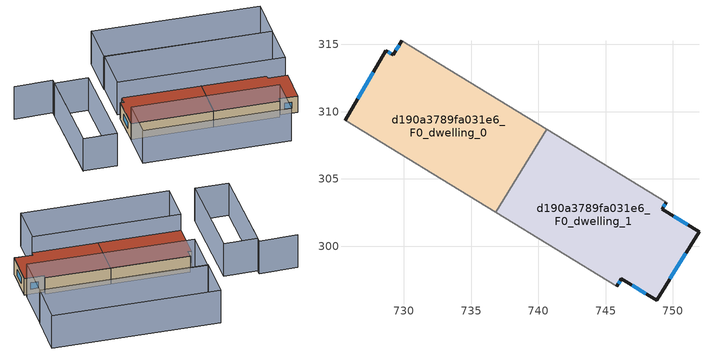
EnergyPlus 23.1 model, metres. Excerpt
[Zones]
d190a3789fa031e6_F0_dwelling_0
 floor ground (EU_floor_Construction): 740.61,308.71 736.84,302.52 725.64,309.36 728.68,314.54 729.2,314.21 729.86,315.28 z0
 wall outside (EU_wall_Construction): 729.86,315.28 729.2,314.21 728.68,314.54 725.64,309.36 z0:3
 wall adiabatic (EU_wall_Construction): 740.61,308.71 729.86,315.28 / 725.64,309.36 736.84,302.52 z0:3
 wall to d190a3789fa031e6_F0_dwelling_1 (EU_wall_Construction): 736.84,302.52 740.61,308.71 z0:3
 window (EU_Window_Construction): 727.73,312.92 726.58,310.97 / 729.04,314.32 728.84,314.44 / 729.65,314.95 729.41,314.55 z0.93:2.07
 roof outside (EU_roof_Construction): 736.84,302.52 740.61,308.71 729.86,315.28 729.2,314.21 728.68,314.54 725.64,309.36 z3
d190a3789fa031e6_F0_dwelling_1
 floor ground (EU_floor_Construction): 749.51,303.28 749.2,302.77 751.94,301.09 748.8,295.98 746.18,297.59 745.83,297.03 736.84,302.52 740.61,308.71 z0
 wall outside (EU_wall_Construction): 745.83,297.03 746.18,297.59 748.8,295.98 751.94,301.09 749.2,302.77 749.51,303.28 z0:3
 wall adiabatic (EU_wall_Construction): 736.84,302.52 745.83,297.03 / 749.51,303.28 740.61,308.71 z0:3
 window (EU_Window_Construction): 749.78,297.57 750.96,299.5 / 746.99,297.09 747.98,296.48 / 745.94,297.2 746.07,297.42 / 749.3,302.93 749.42,303.12 / 751.08,301.61 750.05,302.25 z0.93:2.07
 roof outside (EU_roof_Construction): 748.8,295.98 751.94,301.09 749.2,302.77 749.51,303.28 740.61,308.71 736.84,302.52 745.83,297.03 746.18,297.59 z3
shading: 717.49,326.41 722.83,323.26 / 722.83,323.26 714.3,308.77 / 722.41,322.61 727.1,319.86 / 727.1,319.86 719,306.02 / 719,306.02 714.3,308.77 / 714.3,308.77 722.41,322.61 / 725.64,309.36 745.83,297.03 / 745.83,297.03 742.31,291.26 / 742.31,291.26 722.11,303.59 / 722.11,303.59 725.64,309.36 / 755.91,308.07 752,301.7 / 752,301.7 729.2,315.69 / 729.2,315.69 733.1,322.06 / 733.1,322.06 755.91,308.07 / 736.81,328.37 759.7,314.27 / 759.7,314.27 755.86,308.04 / 755.86,308.04 732.98,322.14 / 732.98,322.14 736.81,328.37 z0:6
[Building]
EU S2 Campaign: North Axis=0; Terrain=City; Solar Distribution=FullExterior
[Site:Location]
Montreal-Trudeau.Intl.AP: Latitude=45.4667; Longitude=-73.75; Time Zone=-5; Elevation=36
[SizingPeriod:WeatherFileDays]
AnnualSizingPeriod: Begin Month=1; Begin Day of Month=1; End Month=12; End Day of Month=31; Day of Week for Start Day=Monday; Use Weather File Daylight Saving Period=No; Use Weather File Rain and Snow Indicators=No
[MATERIAL]
EU_InternalMass_Material: Roughness=MediumRough; Thickness=0.1; Conductivity=1; Density=1800; Specific Heat=900; Thermal Absorptance=0.9; Solar Absorptance=0.7; Visible Absorptance=0.7
[MATERIAL:NOMASS] Roughness=MediumRough; Thermal Absorptance=0.9; Solar Absorptance=0.7; Visible Absorptance=0.7
Name | Thermal Resistance
EU_wall_NoMass; EU_floor_NoMass | 1.36485
EU_roof_NoMass | 2.55992
[WINDOWMATERIAL:SIMPLEGLAZINGSYSTEM]
EU_Window_SimpleGlazing: UFactor=3.92339; Solar Heat Gain Coefficient=0.8; Visible Transmittance=0.8
[CONSTRUCTION]
EU_wall_Construction: EU_wall_NoMass
EU_roof_Construction: EU_roof_NoMass
EU_floor_Construction: EU_floor_NoMass
EU_Window_Construction: EU_Window_SimpleGlazing
EU_InternalMass_Construction: EU_InternalMass_Material
[ZONE] Type=1; Multiplier=1; Ceiling Height=autocalculate; Floor Area=autocalculate; Part of Total Floor Area=Yes
Name | Volume
d190a3789fa031e6_F0_dwelling_0 | 284.583
d190a3789fa031e6_F0_dwelling_1 | 284.572
[INTERNALMASS] Construction=EU_InternalMass_Construction
Name | Zone or ZoneList | Surface Area
d190a3789fa031e6_F0_dwelling_0_EU_InternalMass | d190a3789fa031e6_F0_dwelling_0 | 94.8609
d190a3789fa031e6_F0_dwelling_1_EU_InternalMass | d190a3789fa031e6_F0_dwelling_1 | 94.8573
[OTHEREQUIPMENT] Fuel Type=Electricity; Design Level Calculation Method=Watts/Area; Power per Zone Floor Area=1; Fraction Latent=0; Fraction Radiant=0; Fraction Lost=0; Carbon Dioxide Generation Rate=0; EndUse Subcategory=EU_Step8_InternalGains
Name | Zone or ZoneList or Space or SpaceList | Schedule
EU_Step8_InternalGain_d190a3789fa031e6_F0_dwelling_0_f000 | d190a3789fa031e6_F0_dwelling_0 | EU_Step8_GainSchedule_d190a3789fa031e6_F0_dwelling_0_f000
EU_Step8_InternalGain_d190a3789fa031e6_F0_dwelling_1_f000 | d190a3789fa031e6_F0_dwelling_1 | EU_Step8_GainSchedule_d190a3789fa031e6_F0_dwelling_1_f000
[ZONEVENTILATION:DESIGNFLOWRATE] Schedule=EU_AlwaysOn; Design Flow Rate Calculation Method=AirChanges/Hour; Air Changes per Hour=0.860309; Ventilation Type=Natural; Fan Pressure Rise=0; Fan Total Efficiency=1; Constant Term Coefficient=1; Temperature Term Coefficient=0; Velocity Term Coefficient=0; Velocity Squared Term Coefficient=0; Minimum Indoor Temperature=-100; Maximum Indoor Temperature=100; Delta Temperature=-100; Minimum Outdoor Temperature=-100; Maximum Outdoor Temperature=100; Maximum Wind Speed=40
Name | Zone or ZoneList or Space or SpaceList
EU_ConstantAir_d190a3789fa031e6_F0_dwelling_0 | d190a3789fa031e6_F0_dwelling_0
EU_ConstantAir_d190a3789fa031e6_F0_dwelling_1 | d190a3789fa031e6_F0_dwelling_1
[HVACTEMPLATE:THERMOSTAT] Constant Heating Setpoint=20; Constant Cooling Setpoint=50
EU_HeatOnly_d190a3789fa031e6_F0_dwelling_0; EU_HeatOnly_d190a3789fa031e6_F0_dwelling_1
[HVACTEMPLATE:ZONE:IDEALLOADSAIRSYSTEM] System Availability Schedule=EU_AlwaysOn; Maximum Heating Supply Air Temperature=50; Minimum Cooling Supply Air Temperature=13; Maximum Heating Supply Air Humidity Ratio=0.0156; Minimum Cooling Supply Air Humidity Ratio=0.0077; Heating Limit=NoLimit; Cooling Limit=NoLimit; Heating Availability Schedule=EU_AlwaysOn; Cooling Availability Schedule=EU_CoolingOff; Dehumidification Control Type=ConstantSensibleHeatRatio; Cooling Sensible Heat Ratio=0.7; Dehumidification Setpoint=60; Humidification Control Type=None; Humidification Setpoint=30; Outdoor Air Method=None; Outdoor Air Flow Rate per Person=0.00944; Outdoor Air Flow Rate per Zone Floor Area=0; Outdoor Air Flow Rate per Zone=0; Demand Controlled Ventilation Type=None; Outdoor Air Economizer Type=NoEconomizer; Heat Recovery Type=None; Sensible Heat Recovery Effectiveness=0.7; Latent Heat Recovery Effectiveness=0.65
Name | Template Thermostat
d190a3789fa031e6_F0_dwelling_0 | EU_HeatOnly_d190a3789fa031e6_F0_dwelling_0
d190a3789fa031e6_F0_dwelling_1 | EU_HeatOnly_d190a3789fa031e6_F0_dwelling_1
[SIZING:ZONE] Zone Cooling Design Supply Air Temperature Input Method=SupplyAirTemperature; Zone Cooling Design Supply Air Temperature=13; Zone Heating Design Supply Air Temperature Input Method=SupplyAirTemperature; Zone Heating Design Supply Air Temperature=50; Zone Cooling Design Supply Air Humidity Ratio=0.008; Zone Heating Design Supply Air Humidity Ratio=0.008; Cooling Design Air Flow Method=DesignDay; Cooling Design Air Flow Rate=0; Cooling Minimum Air Flow per Zone Floor Area=0.000762; Cooling Minimum Air Flow=0; Cooling Minimum Air Flow Fraction=0.2; Heating Design Air Flow Method=DesignDay; Heating Design Air Flow Rate=0; Heating Maximum Air Flow per Zone Floor Area=0.002032; Heating Maximum Air Flow=0.141576; Heating Maximum Air Flow Fraction=0.3; Account for Dedicated Outdoor Air System=No; Dedicated Outdoor Air System Control Strategy=NeutralSupplyAir; Dedicated Outdoor Air Low Setpoint Temperature for Design=autosize; Dedicated Outdoor Air High Setpoint Temperature for Design=autosize; Zone Load Sizing Method=Sensible Load Only No Latent Load; Zone Latent Cooling Design Supply Air Humidity Ratio Input Method=HumidityRatioDifference; Zone Cooling Design Supply Air Humidity Ratio Difference=0.005; Zone Latent Heating Design Supply Air Humidity Ratio Input Method=HumidityRatioDifference; Zone Humidification Design Supply Air Humidity Ratio Difference=0.005
d190a3789fa031e6_F0_dwelling_0; d190a3789fa031e6_F0_dwelling_1
[SCHEDULE:CONSTANT]
Name | Hourly Value
EU_AlwaysOn | 1
EU_CoolingOff | 0
[SCHEDULE:FILE] Column Number=1; Rows to Skip at Top=0; Number of Hours of Data=8760; Column Separator=Comma; Interpolate to Timestep=No; Minutes per Item=60; Adjust Schedule for Daylight Savings=Yes
Name | File
EU_Step8_GainSchedule_d190a3789fa031e6_F0_dwelling_0_f000 | ../../schedules/d190a3789fa031e6/d190a3789fa031e6_F0_dwelling_0_f000_gain.csv
EU_Step8_GainSchedule_d190a3789fa031e6_F0_dwelling_1_f000 | ../../schedules/d190a3789fa031e6/d190a3789fa031e6_F0_dwelling_1_f000_gain.csv
